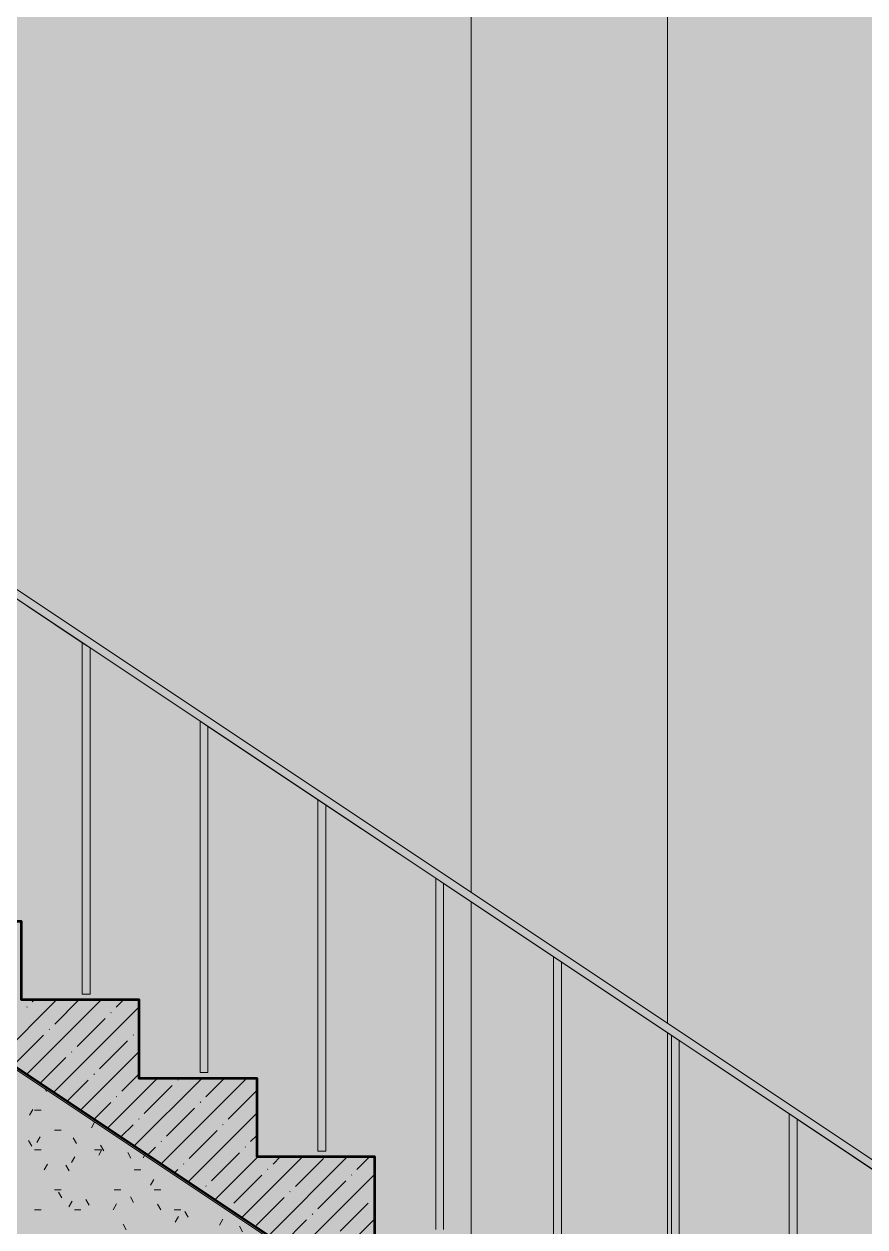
# Model space of a CAD drawing. Header units: millimetres. Extents: x -81576 to 1046824, y -248937 to 691537.
# Drawn here: x 25375 to 29657, y 623453 to 629580 of the extents above; entities that cross this region are included whole.
import ezdxf

# ---------------------------------------------------------------- set-up
doc = ezdxf.new("R2010")
doc.units = ezdxf.units.MM
doc.layers.add('PDF _Геометрия', color=7, linetype='Continuous', true_color=0x1d1d1d)
doc.layers.add('PDF _Сплошная заливка', color=7, linetype='Continuous', true_color=0xffffff)

msp = doc.modelspace()

# ---------------------------------------------------------------- hatches: boundary and pattern name
at = {"layer": 'PDF _Сплошная заливка', "true_color": 0x636466, "transparency": 33554559}
h = msp.add_hatch(color=251, dxfattribs=at)
h.paths.add_polyline_path([(37551.1, 617839.9), (37551.1, 634079.9), (22151.1, 634079.9), (22151.1, 634439.9), (21651.8, 634439.9), (21651.8, 632439.9), (22151.1, 632439.9), (22151.1, 633484.4), (37051.1, 633484.4), (37051.1, 618839.9), (33791.1, 618839.9), (33791.1, 619409.9), (33161.1, 619409.9), (33161.1, 619809.9), (32561.1, 619809.9), (32561.1, 620209.9), (31961.1, 620209.9), (31961.1, 620609.9), (31361.1, 620609.9), (31361.1, 621009.9), (30761.1, 621009.9), (30761.1, 621409.9), (30161.1, 621409.9), (30161.1, 621809.9), (29561.1, 621809.9), (29561.1, 622209.9), (28961.1, 622209.9), (28961.1, 622609.9), (28361.1, 622609.9), (28361.1, 623009.9), (27761.1, 623009.9), (27761.1, 623409.9), (27161.1, 623409.9), (27161.1, 623809.9), (26561.1, 623809.9), (26561.1, 624209.9), (25961.1, 624209.9), (25961.1, 624609.9), (25361.1, 624609.9), (25361.1, 625009.9), (24791.1, 625009.9), (24791.1, 625439.9), (24191.1, 625439.9), (24191.1, 625579.9), (22151.1, 625579.9), (22151.1, 625839.9), (21651.1, 625839.9), (21651.1, 618839.9), (20831.1, 618839.9), (20831.1, 617839.9), (37051.1, 617839.9)], flags=0)
h.paths.add_polyline_path([(33191.1, 618839.9), (22151.1, 618839.9), (22151.1, 625099.9), (24085.3, 625099.9), (33191.1, 619029.3), (33191.1, 618999.5)], flags=0)
h = msp.add_hatch(color=251, dxfattribs=at)
h.paths.add_polyline_path([(33153.9, 619039.9), (33175.3, 619039.9), (28651.1, 622056), (28651.1, 622041.7), (32911.1, 619201.7)], flags=0)
h.paths.add_polyline_path([(33505.1, 619409.9), (33651.1, 619409.9), (33651.1, 621109.2), (33511.1, 621202.5), (33511.1, 619439.9), (33471.1, 619439.9), (33471.1, 621229.2), (32911.1, 621602.5), (32911.1, 619839.9), (32871.1, 619839.9), (32871.1, 621629.2), (32311.1, 622002.5), (32311.1, 620239.9), (32271.1, 620239.9), (32271.1, 622029.2), (31711.1, 622402.5), (31711.1, 620639.9), (31671.1, 620639.9), (31671.1, 622429.2), (31111.1, 622802.5), (31111.1, 621039.9), (31071.1, 621039.9), (31071.1, 622829.2), (30511.1, 623202.5), (30511.1, 621439.9), (30471.1, 621439.9), (30471.1, 623229.2), (29911.1, 623602.5), (29911.1, 621839.9), (29871.1, 621839.9), (29871.1, 623629.2), (29311.1, 624002.5), (29311.1, 622239.9), (29271.1, 622239.9), (29271.1, 624029.2), (28711.1, 624402.5), (28711.1, 622639.9), (28671.1, 622639.9), (28671.1, 624429.2), (28651.1, 624442.5), (28651.1, 622609.9), (28961.1, 622609.9), (28961.1, 622209.9), (29561.1, 622209.9), (29561.1, 621809.9), (30161.1, 621809.9), (30161.1, 621409.9), (30761.1, 621409.9), (30761.1, 621009.9), (31361.1, 621009.9), (31361.1, 620609.9), (31961.1, 620609.9), (31961.1, 620209.9), (32561.1, 620209.9), (32561.1, 619809.9), (33161.1, 619809.9), (33161.1, 619409.9), (33477.1, 619409.9)], flags=0)
h.paths.add_polyline_path([(33651.1, 621157.3), (33651.1, 633484.4), (28651.1, 633484.4), (28651.1, 624490.6), (33511.1, 621250.6)], flags=0)
h.paths.add_polyline_path([(27651.1, 622708.4), (27651.1, 622722.7), (24085.3, 625099.9), (22651.1, 625099.9), (22651.1, 625095.1), (24071.1, 625095.1), (27511.1, 622801.7)], flags=0)
h.paths.add_polyline_path([(27505.1, 623409.9), (27651.1, 623409.9), (27651.1, 625109.2), (27511.1, 625202.5), (27511.1, 623439.9), (27471.1, 623439.9), (27471.1, 625229.2), (26911.1, 625602.5), (26911.1, 623839.9), (26871.1, 623839.9), (26871.1, 625629.2), (26311.1, 626002.5), (26311.1, 624239.9), (26271.1, 624239.9), (26271.1, 626029.2), (25711.1, 626402.5), (25711.1, 624639.9), (25671.1, 624639.9), (25671.1, 626429.2), (25111.1, 626802.5), (25111.1, 625039.9), (25071.1, 625039.9), (25071.1, 626829.2), (24511.1, 627202.5), (24511.1, 625439.9), (24791.1, 625439.9), (24791.1, 625009.9), (25361.1, 625009.9), (25361.1, 624609.9), (25961.1, 624609.9), (25961.1, 624209.9), (26561.1, 624209.9), (26561.1, 623809.9), (27161.1, 623809.9), (27161.1, 623409.9), (27477.1, 623409.9)], flags=0)
h.paths.add_polyline_path([(27651.1, 625157.2), (27649.9, 633484.4), (22651.1, 633484.4), (22651.1, 625839.9), (23871.1, 625839.9), (23870.4, 627629.6), (23580, 627823.2), (23602.2, 627856.5), (27511.1, 625250.6)], flags=0)
h.paths.add_polyline_path([(24191.1, 625439.9), (24471.1, 625439.9), (24471.1, 627229.2), (23911.1, 627602.5), (23911.1, 625839.9), (24191.1, 625839.9), (24191.1, 625579.9)], flags=0)
h = msp.add_hatch(color=251, dxfattribs=at)
h.paths.add_polyline_path([(28651.1, 622041.7), (28651.1, 622056), (27651.1, 622722.7), (27651.1, 622708.4), (28398.9, 622209.9)], flags=0)
h.paths.add_polyline_path([(28612.3, 622609.9), (28651.1, 622609.9), (28651.1, 624442.5), (28111.1, 624802.5), (28111.1, 623039.9), (28071.1, 623039.9), (28071.1, 624829.2), (27651.1, 625109.2), (27651.1, 623409.9), (27761.1, 623409.9), (27761.1, 623009.9), (28361.1, 623009.9), (28361.1, 622609.9)], flags=0)
h.paths.add_polyline_path([(28651.1, 624490.6), (28650.9, 633484.4), (27651.1, 633484.4), (27651.1, 625157.2), (28361.1, 624683.9)], flags=0)
for points in [[(34080, 620823.2), (34102.2, 620856.5), (23602.2, 627856.5), (23580, 627823.2), (33389, 621284)], [(26271.1, 624239.9), (26311.1, 624239.9), (26311.1, 626002.5), (26271.1, 626029.2), (26271.1, 625095.1)], [(22151.1, 618839.9), (33191.1, 618839.9), (33191.1, 619029.3), (33175.3, 619039.9), (33153.9, 619039.9), (24071.1, 625095.1), (22151.1, 625095.1), (22151.1, 619449.6)], [(28671.1, 622639.9), (28711.1, 622639.9), (28711.1, 624402.5), (28671.1, 624429.2), (28671.1, 624181.5)]]:
    msp.add_hatch(color=251, dxfattribs=at).paths.add_polyline_path(points)

# ---------------------------------------------------------------- linework, layer by layer
at = {"layer": 'PDF _Геометрия', "color": 7, "lineweight": 9}
for points in [[(27651.1, 633484.4), (27651.1, 625157.2)], [(28651.1, 624490.6), (28651.1, 633484.4)], [(23602.2, 627856.5), (34102.2, 620856.5)], [(27651.1, 625109.2), (27651.1, 623409.9)], [(28651.1, 622609.9), (28651.1, 624442.5)]]:
    msp.add_lwpolyline(points, close=True, dxfattribs=at)
for points in [[(34080, 620823.2), (23580, 627823.2)], [(25111.1, 626802.5), (25671.1, 626429.2), (25671.1, 624639.9), (25671.1, 626429.2), (25711.1, 626402.5), (25711.1, 624639.9), (25711.1, 626402.5), (26271.1, 626029.2), (26271.1, 624239.9), (26271.1, 626029.2), (26311.1, 626002.5), (26311.1, 624239.9), (26311.1, 626002.5), (26871.1, 625629.2), (26871.1, 623839.9), (26871.1, 625629.2), (26911.1, 625602.5), (26911.1, 623839.9), (26911.1, 625602.5), (27471.1, 625229.2), (27471.1, 623439.9), (27471.1, 625229.2), (27511.1, 625202.5), (27511.1, 623439.9), (27511.1, 625202.5), (28071.1, 624829.2), (28071.1, 623039.9), (28071.1, 624829.2), (28111.1, 624802.5), (28111.1, 623039.9), (28111.1, 624802.5), (28671.1, 624429.2), (28671.1, 622639.9), (28671.1, 624429.2), (28711.1, 624402.5), (28711.1, 622639.9), (28711.1, 624402.5), (29271.1, 624029.2), (29271.1, 622239.9), (29271.1, 624029.2), (29311.1, 624002.5), (29311.1, 622239.9), (29311.1, 624002.5), (29871.1, 623629.2)], [(25711.1, 624639.9), (25671.1, 624639.9), (25711.1, 624639.9)], [(25705.1, 624639.9), (25677.1, 624639.9), (25705.1, 624639.9)], [(26311.1, 624239.9), (26271.1, 624239.9), (26311.1, 624239.9)], [(26305.1, 624239.9), (26277.1, 624239.9), (26305.1, 624239.9)], [(25489, 624142.5), (25482.1, 624154.4)], [(25419.4, 624051.2), (25402.6, 624022.1)], [(25427.7, 624048.7), (25461.2, 624048.7)], [(25734, 623986.5), (25717.4, 623957.7)], [(25529.3, 623947.1), (25562.8, 623947.1)], [(25414.6, 623865), (25397.8, 623894)], [(25456.6, 623912.4), (25439.8, 623883.3)], [(25641.4, 623878.6), (25624.6, 623907.6)], [(25780.1, 623841.4), (25763.4, 623870.4)], [(25427.7, 623845.5), (25461.2, 623845.5)], [(25632.6, 623810.8), (25615.8, 623781.7)], [(25732.5, 623845.5), (25766, 623845.5)], [(25771.3, 623848), (25754.6, 623818.9)], [(25918.9, 623804.2), (25902.2, 623833.2)], [(25988.1, 623817.1), (25981.4, 623805.3)], [(26911.1, 623839.9), (26871.1, 623839.9), (26911.1, 623839.9)], [(26905.1, 623839.9), (26877.1, 623839.9), (26905.1, 623839.9)], [(25493.8, 623773.6), (25477, 623744.6)], [(25604.2, 623739.8), (25587.4, 623768.8)], [(25935.7, 623743.9), (25969.2, 623743.9)], [(26035.3, 623695.6), (26018.5, 623666.5)], [(26157.6, 623704.1), (26157.3, 623703.7)], [(25529.3, 623642.3), (25562.8, 623642.3)], [(25567, 623601), (25550.2, 623630)], [(25834.1, 623642.3), (25867.6, 623642.3)], [(26037.3, 623642.3), (26070.8, 623642.3)], [(25618.9, 623584), (25602.2, 623555)], [(25705.8, 623563.8), (25689, 623592.8)], [(25845.7, 623570.4), (25829, 623541.4)], [(25932.5, 623577.4), (25915.8, 623606.5)], [(26071.3, 623540.2), (26054.6, 623569.3)], [(25427.7, 623540.7), (25461.2, 623540.7)], [(25630.9, 623540.7), (25664.4, 623540.7)], [(26138.9, 623540.7), (26172.4, 623540.7)], [(26160.5, 623506), (26143.7, 623476.9)], [(26210.1, 623503), (26193.4, 623532.1)], [(26387.3, 623492.4), (26370.5, 623463.3)], [(25895.3, 623438.6), (25878.6, 623467.7)], [(26487.7, 623428.7), (26470.9, 623457.7)]]:
    msp.add_lwpolyline(points, dxfattribs=at)
at = {"layer": 'PDF _Геометрия', "color": 7, "lineweight": 53}
msp.add_lwpolyline([(27161.1, 623409.9), (27161.1, 623809.9), (26561.1, 623809.9), (26561.1, 624209.9), (25961.1, 624209.9), (25961.1, 624609.9), (25361.1, 624609.9), (25361.1, 625009.9), (24791.1, 625009.9), (24791.1, 625439.9), (24191.1, 625439.9), (24191.1, 625579.9), (22151.1, 625579.9), (22151.1, 625839.9), (21651.1, 625839.9), (21651.1, 618839.9)], dxfattribs=at)
msp.add_lwpolyline([(33191.1, 618839.9), (22151.1, 618839.9), (22151.1, 625099.9), (24085.3, 625099.9), (33191.1, 619029.3)], close=True, dxfattribs=at)
at = {"layer": 'PDF _Геометрия', "color": 7, "lineweight": 15}
msp.add_lwpolyline([(33175.3, 619039.9), (33153.9, 619039.9), (24071.1, 625095.1), (22151.1, 625095.1), (22151.1, 618839.9), (33191.1, 618839.9)], dxfattribs=at)
at = {"layer": 'PDF _Геометрия', "color": 250, "lineweight": 9, "true_color": 0x2c2c2c}
for points in [[(25251.8, 624322.2), (25539.5, 624609.9)], [(25388.7, 624231), (25767.6, 624609.9)], [(25416.4, 624600.8), (25425.5, 624609.9)], [(25530.5, 624486.8), (25653.6, 624609.9)], [(25844.1, 624572.3), (25881.7, 624609.9)], [(25387.9, 624572.3), (25390.3, 624574.7)], [(25525.5, 624139.7), (25961.1, 624575.3)], [(25815.6, 624543.8), (25817.9, 624546.2)], [(25644.5, 624372.7), (25787.1, 624515.3)], [(25330.9, 624287.2), (25473.4, 624429.8)], [(25501.9, 624458.3), (25504.3, 624460.6)], [(25929.6, 624429.8), (25932, 624432.1)], [(25958.1, 624458.3), (25961.1, 624461.3)], [(25616, 624344.2), (25618.4, 624346.6)], [(25662.4, 624048.5), (25961.1, 624347.2)], [(25758.6, 624258.7), (25901.1, 624401.2)], [(25457.1, 624185.3), (25587.5, 624315.7)], [(25730, 624230.2), (25732.4, 624232.5)], [(25872.6, 624144.6), (25961.1, 624233.2)], [(25594, 624094.1), (25701.5, 624201.7)], [(25799.3, 623957.2), (26051.9, 624209.9)], [(25936.1, 623866), (26280, 624209.9)], [(25986.7, 624030.6), (26129.2, 624173.1)], [(26073, 623774.8), (26508.1, 624209.9)], [(26157.7, 624201.7), (26160.1, 624204)], [(26300.3, 624116.1), (26394.1, 624209.9)], [(25844.1, 624116.1), (25846.5, 624118.5)], [(26414.3, 624002.1), (26556.9, 624144.6)], [(25730.8, 624002.9), (25815.6, 624087.6)], [(26100.7, 623916.5), (26243.3, 624059.1)], [(26271.8, 624087.6), (26274.1, 624090)], [(25958.1, 624002.1), (25960.5, 624004.4)], [(26209.8, 623683.5), (26561.1, 624034.8)], [(25867.7, 623911.6), (25929.6, 623973.6)], [(26214.8, 623802.5), (26357.3, 623945.1)], [(26385.8, 623973.6), (26388.2, 623975.9)], [(26528.4, 623888), (26561.1, 623920.8)], [(26004.5, 623820.4), (26043.7, 623859.5)], [(26072.2, 623888), (26074.6, 623890.4)], [(26499.9, 623859.5), (26502.2, 623861.9)], [(26328.8, 623688.4), (26471.4, 623831)], [(26346.7, 623592.3), (26564.3, 623809.9)], [(26483.6, 623501), (26792.4, 623809.9)], [(26620.4, 623409.8), (27020.5, 623809.9)], [(26642.4, 623774), (26678.3, 623809.9)], [(26756.5, 623659.9), (26899, 623802.5)], [(27070.1, 623745.5), (27134.5, 623809.9)], [(26141.4, 623729.1), (26157.7, 623745.5)], [(26186.2, 623774), (26188.6, 623776.3)], [(26613.9, 623745.5), (26616.3, 623747.8)], [(26442.9, 623574.4), (26585.4, 623717)], [(26757.3, 623318.6), (27161.1, 623722.4)], [(26870.5, 623545.9), (27013.1, 623688.4)], [(27041.6, 623717), (27044, 623719.3)], [(26300.3, 623659.9), (26302.7, 623662.3)], [(26728, 623631.4), (26730.3, 623633.8)], [(26556.9, 623460.3), (26699.5, 623602.9)], [(26984.6, 623431.8), (27127.1, 623574.4)], [(27155.7, 623602.9), (27158, 623605.3)], [(26415.1, 623546.7), (26416.7, 623548.2)], [(26688.8, 623364.2), (26813.5, 623488.9)], [(26842, 623517.4), (26844.4, 623519.7)], [(26894.1, 623227.3), (27161.1, 623494.3)]]:
    msp.add_lwpolyline(points, dxfattribs=at)
at = {"layer": 'PDF _Сплошная заливка', "lineweight": 35, "transparency": 33554559}
for points in [[(25711.1, 624639.9), (25711.1, 626402.5), (25671.1, 624639.9), (25671.1, 626429.2)], [(26911.1, 623839.9), (26911.1, 625602.5), (26871.1, 623839.9), (26871.1, 625629.2)], [(27511.1, 623439.9), (27511.1, 625202.5), (27471.1, 623439.9), (27471.1, 625229.2)], [(28111.1, 623039.9), (28111.1, 624802.5), (28071.1, 623039.9), (28071.1, 624829.2)], [(29271.1, 622239.9), (29311.1, 622239.9), (29271.1, 624029.2), (29311.1, 624002.5)]]:
    msp.add_solid(points, dxfattribs=at)

doc.saveas('drawing.dxf')
